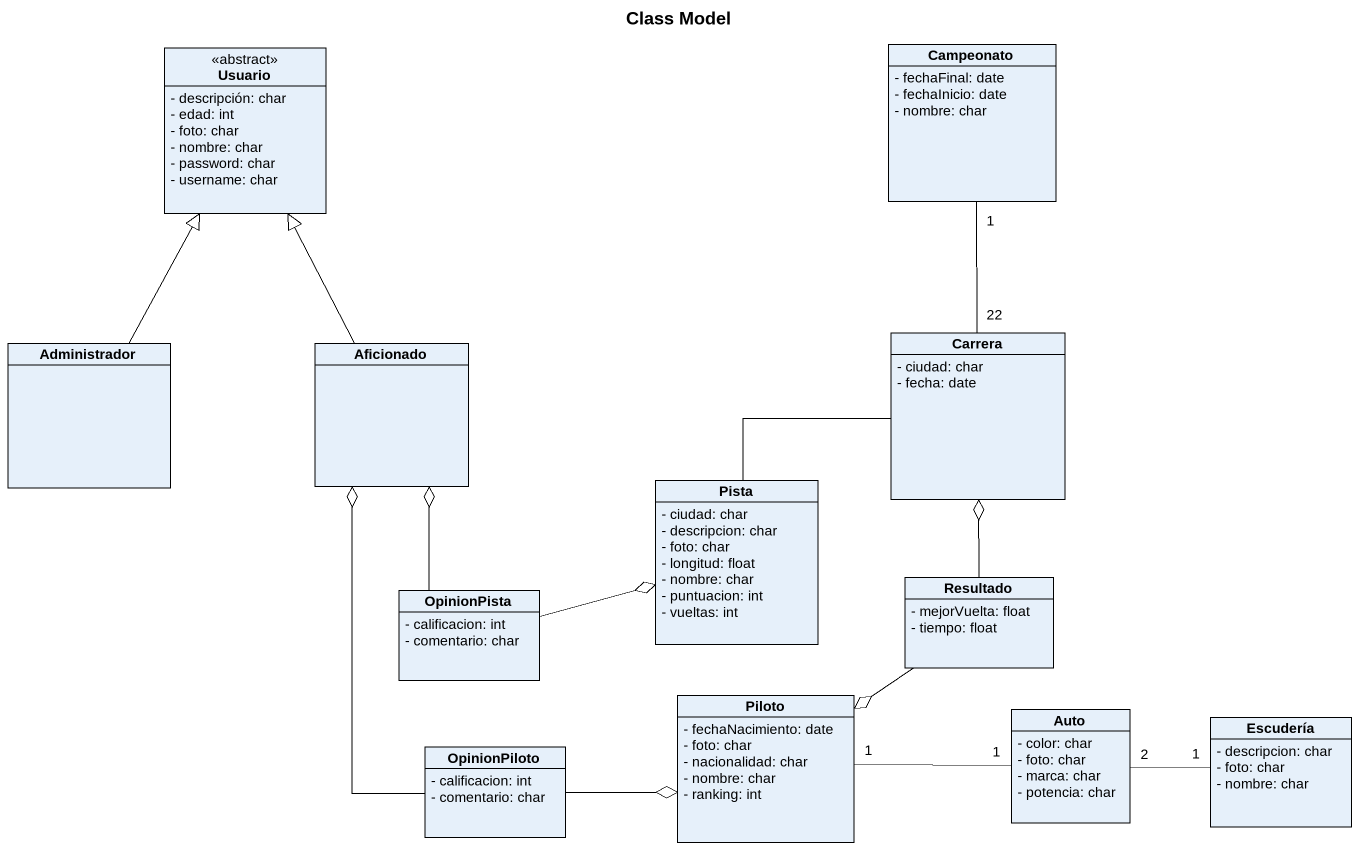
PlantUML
@startuml
title Class Model
hide circle
hide empty members
skinparam classAttributeIconSize 0
class Usuario <<abstract>> {
  - descripción: char
  - edad: int
  - foto: char
  - nombre: char
  - password: char
  - username: char
}
class Campeonato {
  - fechaFinal: date
  - fechaInicio: date
  - nombre: char
}
class Administrador
class Aficionado
class Carrera {
  - ciudad: char
  - fecha: date
}
class Pista {
  - ciudad: char
  - descripcion: char
  - foto: char
  - longitud: float
  - nombre: char
  - puntuacion: int
  - vueltas: int
}
class OpinionPista {
  - calificacion: int
  - comentario: char
}
class Resultado {
  - mejorVuelta: float
  - tiempo: float
}
class Piloto {
  - fechaNacimiento: date
  - foto: char
  - nacionalidad: char
  - nombre: char
  - ranking: int
}
class Auto {
  - color: char
  - foto: char
  - marca: char
  - potencia: char
}
class Escudería {
  - descripcion: char
  - foto: char
  - nombre: char
}
class OpinionPiloto {
  - calificacion: int
  - comentario: char
}
Campeonato "1" -- "22" Carrera
Administrador -up-|> Usuario
Aficionado -up-|> Usuario
Pista -up- Carrera
OpinionPista -up-o Aficionado
OpinionPista -right-o Pista
Resultado -up-o Carrera
Resultado --o Piloto
Piloto "1" -right- "1" Auto
Escudería "1" -left- "2" Auto
OpinionPiloto -up-o Aficionado
OpinionPiloto -right-o Piloto
@enduml
